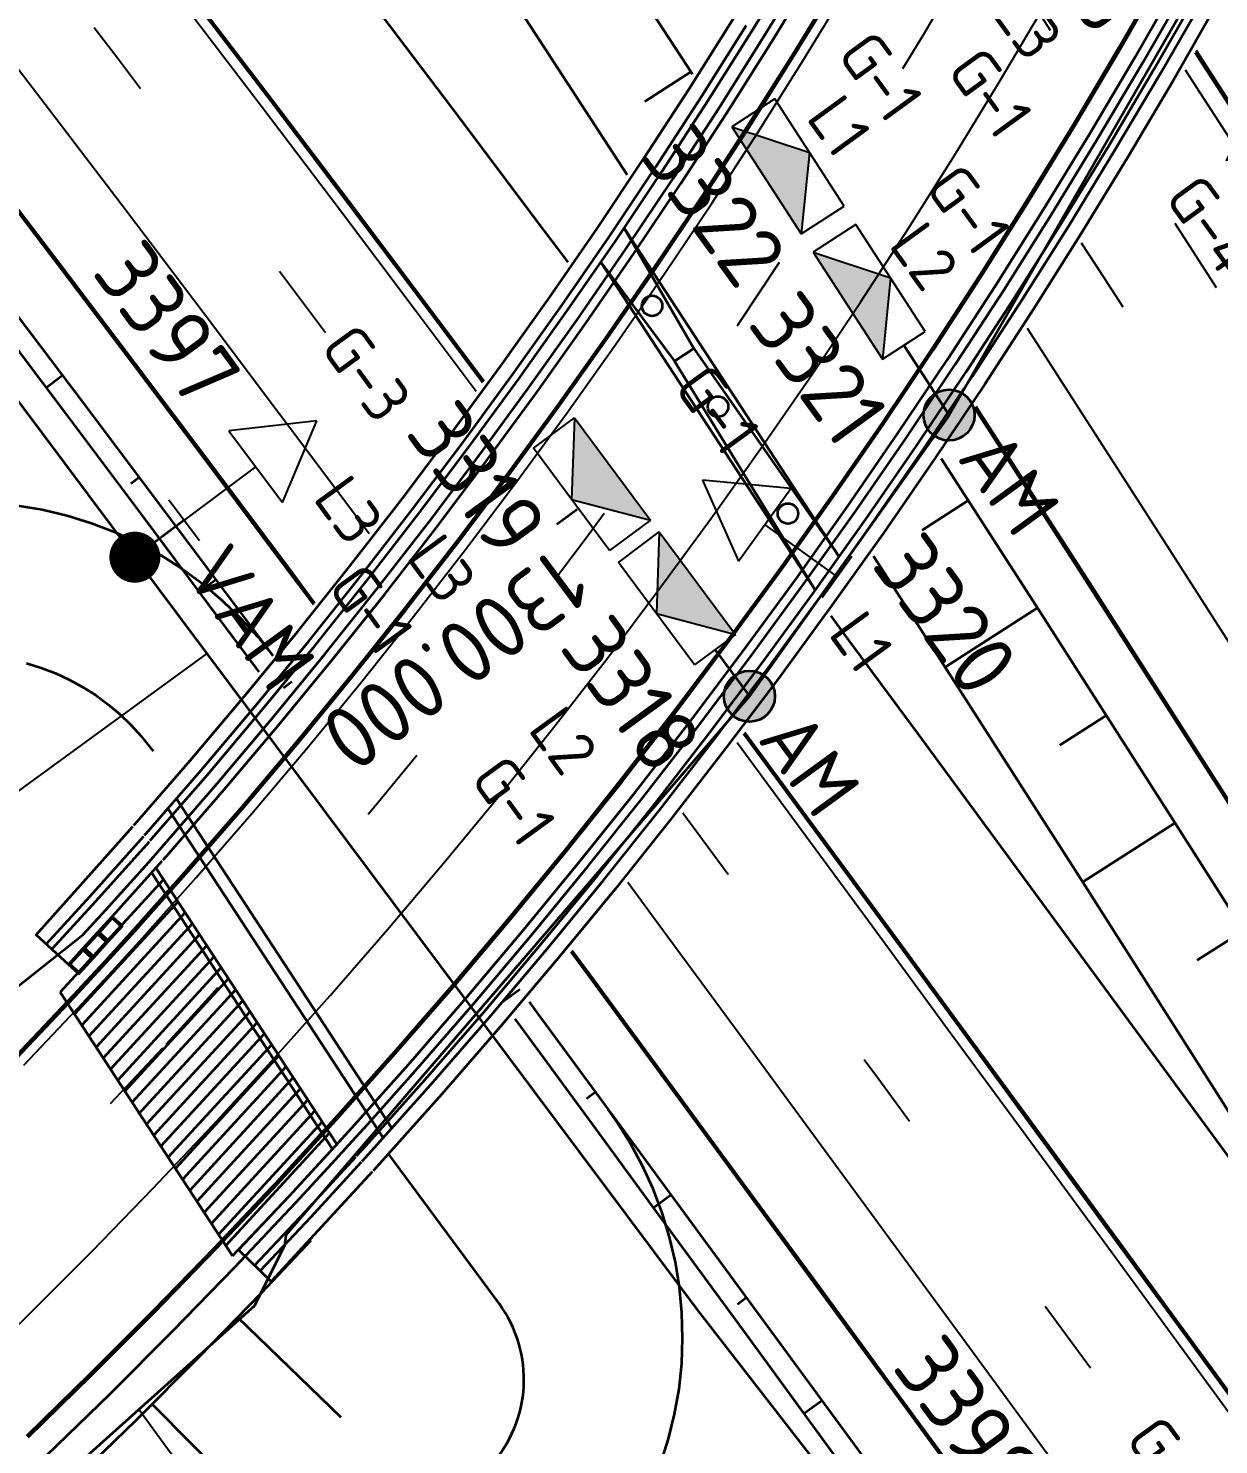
# Model space of a CAD drawing. Header units: metres. Extents: x 134219 to 139080, y 438661 to 444352.
# Drawn here: x 135590 to 135636.6, y 442785 to 442840.6 of the extents above; entities that cross this region are included whole.
import ezdxf
from ezdxf.enums import TextEntityAlignment as Align

# ---------------------------------------------------------------- set-up
doc = ezdxf.new("R2010")
doc.units = ezdxf.units.M
doc.linetypes.add('13strp', pattern=[4, 1, -3])
doc.linetypes.add('39strp', pattern=[12, 3, -9])
for name, color, linetype, lineweight in [('N-WE-KL-ET-T18', 1, 'Continuous', 18), ('N-WE-KL-ET-T25', 7, 'Continuous', 25), ('N-WE-KL-ET_LS_HULPSTUK_MOF-G', 10, 'Continuous', 35), ('N-WE-KL-ET_LS_OV_ARMATUUR-S', 7, 'Continuous', 25), ('N-WE-KL-ET_LS_OV_ARMATUUR-T18', 1, 'Continuous', 25), ('N-WE-KL-ET_LS_OV_KABEL-G', 10, 'KL-LS-OV-N', 35), ('N-WE-KL-ET_LS_OV_KABEL-T25', 7, 'Continuous', 25), ('Utd-geleiderail-nw', 8, 'glm a2ee v014$0$f2m40080', 35), ('Utd-ondergr-nw', 8, '13strp', 35)]:
    doc.layers.add(name, color=color, linetype=linetype, lineweight=lineweight)
doc.layers.add('N-WE-KL-ET_LS_OV_ARMATUUR-T25', color=2, linetype='Continuous')
doc.layers.add('Utd-weg-nw', color=8, linetype='Continuous')
doc.styles.add('alm a2ee v011$0$rtw_iso', font='NLCS-ISO.ttf')
doc.styles.add('ISO18', font='NLCS-ISO.ttf')
doc.styles.add('ISO25', font='NLCS-ISO.ttf')
doc.styles.add('NLCS-ISO', font='NLCS-ISO.ttf')
doc.linetypes.add('glm a2ee v014$0$f2m40080', pattern='A,2,-1,[160,RTW.shx,S=0.5,R=0,X=0,Y=0],-1', length=4)
doc.linetypes.add('KL-LS-OV-N', pattern='A,4,-1,[103,NLCS.SHX,S=0.75,R=0,X=0,Y=0],-1,4,-1.5,["0V",Standard,S=1,R=0,X=0,Y=-0.5],-3', length=14.5)

# ---------------------------------------------------------------- blocks, each defined once
blk = doc.blocks.new('SKL-ET_OV_ARMATUUR_HD_NATRIUM_2x250W-SO (1)')
for points in [[(-3.493, -1.757), (-6.493, 0), (-3.493, 1.757)], [(-3.493, 1.757), (-3.493, -1.757)], [(3.493, -1.757), (6.493, 0), (3.493, 1.757)], [(3.493, 1.757), (3.493, -1.757)], [(0, 1), (0, -1)], [(-3.493, 0), (0, 0)], [(3.493, 0), (0, 0)]]:
    blk.add_lwpolyline(points)
at = {"layer": 'N-WE-KL-ET_LS_OV_ARMATUUR-T18', "style": 'NLCS-ISO', "flags": 1}
for tag, p in [('TYPE_ARMATUUR', (3.075, -6.821)), ('VERMOGEN_LAMP', (3.075, -10.606)), ('SPIEGELSTAND', (3.075, -14.39)), ('HOOGTE_LICHTMAST', (3.075, -18.175)), ('UITLEGGERHOEK', (3.075, -21.959)), ('TYPE_LICHTMAST', (3.075, -25.744)), ('BOTSVRIENDELIJK', (3.075, -29.528)), ('POSITIE_LICHTMAST', (3.075, -33.313)), ('KABELAANSLUITNG', (3.075, -37.097)), ('VOEDINGSPUNT', (3.075, -48.451))]:
    blk.add_attdef(tag, p, '', height=1.8, dxfattribs=at)
at = {"layer": 'N-WE-KL-ET_LS_OV_ARMATUUR-T18', "style": 'NLCS-ISO'}
for tag, p in [('FASE-AANSLUITING_1', (3.075, -40.882)), ('FASE-AANSLUITING_2', (3.075, -44.666)), ('GROEPSNUMMER', (3.075, -52.235))]:
    blk.add_attdef(tag, p, '', height=1.8, dxfattribs=at)
at = {"layer": 'N-WE-KL-ET_LS_OV_ARMATUUR-T25', "style": 'NLCS-ISO'}
for tag, p in [('MASTNUMMER', (3.075, 7.391)), ('TYPE_SYMBOOL', (3.075, 3.606))]:
    blk.add_attdef(tag, p, '', height=2.5, dxfattribs=at)
blk = doc.blocks.new('SKL-ET_OV_ARMATUUR_SPECIAAL_1x70W-SO (1)')
blk.add_hatch(color=256).paths.add_polyline_path([(-2.5, -2), (2.5, -2), (0, 0)])
for p, q in [((-2.5, 0), (-2.5, -2)), ((2.5, 0), (-2.5, 0)), ((-2.5, -2), (0, 0)), ((0, 0), (2.5, -2)), ((2.5, -2), (2.5, 0)), ((-2.5, -2), (2.5, -2))]:
    blk.add_line(p, q)
at = {"layer": 'N-WE-KL-ET_LS_OV_ARMATUUR-T18', "style": 'NLCS-ISO', "flags": 1}
for tag, p in [('TYPE_ARMATUUR', (0, -8.681)), ('VERMOGEN_LAMP', (0, -12.465)), ('SPIEGELSTAND', (0, -16.25)), ('POSITIE_ARMATUUR', (0, -20.034)), ('KABELAANSLUITNG', (0, -23.819)), ('VOEDINGSPUNT', (0, -31.388))]:
    blk.add_attdef(tag, p, '', height=1.8, dxfattribs=at)
at = {"layer": 'N-WE-KL-ET_LS_OV_ARMATUUR-T18', "style": 'NLCS-ISO'}
for tag, p in [('FASE-AANSLUITING', (0, -27.603)), ('GROEPSNUMMER', (0, -35.172))]:
    blk.add_attdef(tag, p, '', height=1.8, dxfattribs=at)
at = {"layer": 'N-WE-KL-ET_LS_OV_ARMATUUR-T25', "style": 'NLCS-ISO'}
for tag, p, height in [('MASTNUMMER', (0, 6.36), 2.5), ('TYPE_SYMBOOL', (0, 2.575), 2.25)]:
    blk.add_attdef(tag, p, '', height=height, dxfattribs=at)
blk = doc.blocks.new('SKL-ET_HULP_MOF_AFDEKMOF_SO')
at = {"ltscale": 10}
h = blk.add_hatch(color=256, dxfattribs=at)
edge = h.paths.add_edge_path()
edge.add_arc((0, 0), 1, 0, 360)
blk.add_circle((0, 0), 1)
at = {"layer": 'N-WE-KL-ET-T18', "style": 'NLCS-ISO', "flags": 1}
for tag, p in [('OMSCHRIJVING_LEGENDA', (0, -8.431)), ('LOCATIE', (0, -12.215)), ('MASTNUMMER', (0, -16)), ('VAN', (0, -19.784)), ('NAAR', (0, -23.569)), ('AFTAKKING', (0, -27.353)), ('VOEDINGSPUNT', (0, -31.138)), ('GROEPSNUMMER', (0, -34.922)), ('POSITIE_X', (0, -38.707)), ('POSITIE_Y', (0, -42.491)), ('OVERIGE_OPMERKING(EN)_2', (0, -50.06))]:
    blk.add_attdef(tag, p, '', height=1.8, dxfattribs=at)
at = {"layer": 'N-WE-KL-ET-T18', "style": 'NLCS-ISO'}
blk.add_attdef('OVERIGE_OPMERKING(EN)_1', (0, -46.276), '', height=1.8, dxfattribs=at)
at = {"layer": 'N-WE-KL-ET-T25', "style": 'NLCS-ISO'}
blk.add_attdef('SOORT_MOF', (0, 2.715), '', height=2.25, dxfattribs=at)
blk = doc.blocks.new('SKL-ET_OV_ARMATUUR_HD_NATRIUM_1x250W-SO (3)')
for p, q in [((6.493, 0), (3.493, 1.757)), ((3.493, -1.757), (6.493, 0))]:
    blk.add_line(p, q)
for points in [[(3.493, 1.757), (3.493, -1.757)], [(0, 1), (0, -1)], [(3.493, 0), (0, 0)]]:
    blk.add_lwpolyline(points)
at = {"layer": 'N-WE-KL-ET_LS_OV_ARMATUUR-T18', "style": 'ISO18', "flags": 1}
for tag, p in [('TYPE_ARMATUUR', (3.075, -6.821)), ('VERMOGEN_LAMP', (3.075, -10.606)), ('SPIEGELSTAND', (3.075, -14.39)), ('HOOGTE_LICHTMAST', (3.075, -18.175)), ('UITLEGGERHOEK', (3.075, -21.959)), ('TYPE_LICHTMAST', (3.075, -25.744)), ('BOTSVRIENDELIJK', (3.075, -29.528)), ('POSITIE_LICHTMAST', (3.075, -33.313)), ('KABELAANSLUITNG', (3.075, -37.097)), ('VOEDINGSPUNT', (3.075, -44.666))]:
    blk.add_attdef(tag, p, '', height=1.8, dxfattribs=at)
at = {"layer": 'N-WE-KL-ET_LS_OV_ARMATUUR-T18', "style": 'ISO18'}
for tag, p in [('FASE-AANSLUITING_1', (3.075, -40.882)), ('GROEPSNUMMER', (3.075, -48.451))]:
    blk.add_attdef(tag, p, '', height=1.8, dxfattribs=at)
at = {"layer": 'N-WE-KL-ET_LS_OV_ARMATUUR-T25', "style": 'ISO25'}
for tag, p in [('MASTNUMMER', (3.075, 7.391)), ('TYPE_SYMBOOL', (3.075, 3.606))]:
    blk.add_attdef(tag, p, '', height=2.5, dxfattribs=at)
blk = doc.blocks.new('SKL-ET_HULP_MOF_VERBINDING_AFTAKMOF-SO')
at = {"const_width": 1}
blk.add_lwpolyline([(-0.5, 0, 1), (0.5, 0, 1)], format="xyb", close=True, dxfattribs=at)
blk.add_circle((0, 0), 0.5)
at = {"layer": 'N-WE-KL-ET-T18', "linetype": 'ByBlock', "style": 'NLCS-ISO', "flags": 1}
for tag, p in [('OMSCHRIJVING_LEGENDA', (0, -8.431)), ('LOCATIE', (0, -12.215)), ('MASTNUMMER', (0, -16)), ('VAN', (0, -19.784)), ('NAAR', (0, -23.569)), ('AFTAKKING', (0, -27.353)), ('VOEDINGSPUNT', (0, -31.138)), ('GROEPSNUMMER', (0, -34.922)), ('POSITIE_X', (0, -38.707)), ('POSITIE_Y', (0, -42.491)), ('OVERIGE_OPMERKING(EN)_2', (0, -50.06))]:
    blk.add_attdef(tag, p, '', height=1.8, dxfattribs=at)
at = {"layer": 'N-WE-KL-ET-T18', "linetype": 'ByBlock', "style": 'NLCS-ISO'}
blk.add_attdef('OVERIGE_OPMERKING(EN)_1', (0, -46.276), '', height=1.8, dxfattribs=at)
at = {"layer": 'N-WE-KL-ET-T25', "linetype": 'ByBlock', "style": 'NLCS-ISO'}
blk.add_attdef('SOORT_MOF', text='', height=2.25, dxfattribs=at).set_placement((0, 3), align=Align.MIDDLE)

msp = doc.modelspace()

# ---------------------------------------------------------------- linework, layer by layer
at = {"layer": 'N-WE-KL-ET_LS_OV_KABEL-G', "flags": 128}
for points in [[(135920.157, 442341.164), (135919.194, 442340.329), (135890.909, 442385.27), (135864.109, 442426.729), (135835.316, 442471.352), (135806.934, 442516.016), (135778.886, 442560.215), (135749.465, 442604.311), (135688.973, 442692.846), (135658.234, 442735.004), (135645.163, 442753.132), (135616.198, 442790.312), (135569.704, 442852.51), (135568.725, 442853.962), (135568.716, 442853.961), (135556.529, 442870.335), (135541.937, 442887.769), (135535.962, 442894.272), (135510.855, 442922.282), (135499.678, 442932.516), (135460.259, 442969.032), (135441.803, 442984.21), (135434.997, 442989.225), (135424.998, 442995.685), (135418.788, 442999.033), (135417.786, 442999.509), (135418.176, 442999.508), (135411.424, 443000.81), (135410.522, 442999.013), (135409.699, 442997.386), (135406.459, 442999.389), (135411.355, 443008.29), (135374.572, 443035.916), (135373.932, 443035.524), (135373.15, 443035.541)], [(135634.52, 442843.398), (135635.531, 442841.845), (135626.051, 442825.404), (135618.228, 442814.383), (135600.055, 442793.253), (135600, 442792.832), (135599.983, 442792.822), (135598.819, 442790.489), (135577.46, 442771.35)], [(135624.279, 442828.138), (135626.051, 442825.404)], [(135616.87, 442816.211), (135618.228, 442814.383)]]:
    msp.add_lwpolyline(points, dxfattribs=at)
at = {"layer": 'N-WE-KL-ET_LS_OV_KABEL-G', "elevation": 1.348, "flags": 128}
msp.add_lwpolyline([(135596.069, 442821.283), (135594.132, 442819.832)], dxfattribs=at)
at = {"layer": 'N-WE-KL-ET_LS_OV_KABEL-T25'}
for p, q in [((135596.952, 442816.058), (135559.487, 442788.773)), ((135607.855, 442767.799), (135594.288, 442786.428))]:
    msp.add_line(p, q, dxfattribs=at)
at = {"layer": 'Utd-geleiderail-nw', "linetype": 'Continuous', "flags": 128}
for points in [[(135585.813, 442800.07), (135592.097, 442805.033), (135592.988, 442806.004), (135594.673, 442807.883), (135595.185, 442808.462), (135597.354, 442810.958), (135599.485, 442813.481), (135601.581, 442816.034), (135603.642, 442818.615), (135605.666, 442821.225), (135607.654, 442823.862), (135609.605, 442826.527), (135611.519, 442829.219), (135613.396, 442831.937), (135615.234, 442834.68), (135617.034, 442837.449), (135618.796, 442840.243), (135620.518, 442843.061)], [(135590.661, 442784.603), (135593.159, 442787.035), (135595.623, 442789.502), (135598.052, 442792.003), (135600.447, 442794.538), (135601.853, 442796.069), (135602.798, 442797.096), (135603.26, 442797.608), (135605.131, 442799.708), (135607.416, 442802.338), (135609.666, 442805.001), (135611.879, 442807.696), (135614.054, 442810.421), (135616.192, 442813.176), (135618.29, 442815.96), (135620.35, 442818.774), (135622.371, 442821.615), (135624.352, 442824.485), (135626.293, 442827.381), (135628.193, 442830.305), (135630.053, 442833.254), (135631.871, 442836.229), (135633.648, 442839.229), (135635.383, 442842.253)]]:
    msp.add_lwpolyline(points, dxfattribs=at)
at = {"layer": 'Utd-ondergr-nw', "linetype": 'Continuous'}
for p, q in [((135621.744, 442819.845), (135613.31, 442832.735)), ((135616.04, 442828.014), (135613.31, 442832.735)), ((135620.811, 442818.532), (135612.395, 442831.394)), ((135612.395, 442831.394), (135615.287, 442827.522)), ((135616.04, 442828.014), (135615.287, 442827.522)), ((135616.04, 442828.014), (135621.744, 442819.845)), ((135615.287, 442827.522), (135620.811, 442818.532)), ((135595.759, 442810.366), (135604.209, 442797.452)), ((135595.421, 442809.976), (135603.866, 442797.068)), ((135594.959, 442807.662), (135602.051, 442796.823)), ((135595.26, 442807.202), (135591.2, 442802.783)), ((135594.787, 442807.469), (135601.876, 442796.633)), ((135595.542, 442806.77), (135591.483, 442802.352)), ((135595.825, 442806.338), (135591.765, 442801.92)), ((135596.107, 442805.907), (135592.048, 442801.489)), ((135596.39, 442805.475), (135592.33, 442801.057)), ((135596.672, 442805.043), (135592.613, 442800.625)), ((135596.955, 442804.612), (135592.895, 442800.194)), ((135591.521, 442803.874), (135591.635, 442803.77)), ((135597.237, 442804.18), (135593.177, 442799.762)), ((135597.519, 442803.749), (135593.46, 442799.33)), ((135597.802, 442803.317), (135593.742, 442798.899)), ((135591.2, 442802.783), (135597.966, 442792.443)), ((135598.084, 442802.885), (135594.025, 442798.467)), ((135598.367, 442802.454), (135594.264, 442797.989)), ((135598.649, 442802.022), (135594.589, 442797.604)), ((135598.931, 442801.59), (135594.872, 442797.172)), ((135599.214, 442801.159), (135595.154, 442796.741)), ((135599.496, 442800.727), (135595.437, 442796.309)), ((135599.779, 442800.295), (135595.719, 442795.877)), ((135600.061, 442799.864), (135596.002, 442795.446)), ((135600.344, 442799.432), (135596.284, 442795.014)), ((135600.626, 442799.001), (135596.566, 442794.582)), ((135600.908, 442798.569), (135596.849, 442794.151)), ((135601.191, 442798.137), (135597.131, 442793.719)), ((135601.473, 442797.706), (135597.414, 442793.288)), ((135601.756, 442797.274), (135597.696, 442792.856)), ((135600.18, 442794.786), (135602.295, 442797.089)), ((135603.433, 442795.74), (135599.48, 442791.438)), ((135597.966, 442792.443), (135600.18, 442794.786)), ((135599.48, 442791.438), (135598.195, 442792.686))]:
    msp.add_line(p, q, dxfattribs=at)
at = {"layer": 'Utd-ondergr-nw', "color": 7, "linetype": 'Continuous'}
msp.add_line((135611.473, 442821.707), (135610.671, 442821.11), dxfattribs=at)
at = {"layer": 'Utd-ondergr-nw', "linetype": 'Continuous', "flags": 128}
for points in [[(135548.689, 442931.302), (135554.334, 442923.127), (135559.959, 442914.939), (135565.563, 442906.737), (135571.146, 442898.521), (135576.709, 442890.291), (135582.251, 442882.047), (135587.773, 442873.789), (135593.274, 442865.517), (135598.754, 442857.232), (135604.214, 442848.933), (135609.653, 442840.62), (135613.427, 442834.82)], [(135557.875, 442925.567), (135563.506, 442917.369), (135569.116, 442909.158), (135574.706, 442900.933), (135580.275, 442892.694), (135585.823, 442884.441), (135591.351, 442876.174), (135596.858, 442867.894), (135602.344, 442859.599), (135607.809, 442851.291), (135613.254, 442842.97), (135615.991, 442838.763)], [(135582.011, 442843.151), (135585.047, 442839.226), (135588.07, 442835.288), (135591.081, 442831.337), (135594.082, 442827.375), (135597.074, 442823.402), (135600.057, 442819.42), (135601.132, 442817.978)], [(135582.066, 442843.194), (135585.102, 442839.269), (135588.125, 442835.33), (135591.137, 442831.38), (135594.138, 442827.417), (135597.13, 442823.444), (135600.113, 442819.462), (135601.177, 442818.034)], [(135594.736, 442808.733), (135594.801, 442808.806), (135596.963, 442811.293), (135599.089, 442813.811), (135601.181, 442816.358), (135603.237, 442818.933), (135605.257, 442821.538), (135607.241, 442824.169), (135609.188, 442826.828), (135611.097, 442829.514), (135612.97, 442832.226), (135614.804, 442834.964), (135616.6, 442837.727), (135618.358, 442840.515), (135620.077, 442843.327)], [(135595.235, 442807.97), (135595.462, 442808.224), (135597.631, 442810.721), (135599.766, 442813.248), (135601.865, 442815.804), (135603.929, 442818.389), (135605.956, 442821.003), (135607.947, 442823.644), (135609.901, 442826.313), (135611.818, 442829.009), (135613.697, 442831.731), (135615.539, 442834.479), (135617.342, 442837.253), (135619.106, 442840.051), (135620.831, 442842.873)], [(135599.506, 442795.142), (135599.642, 442795.288), (135601.991, 442797.844), (135604.304, 442800.433), (135606.581, 442803.053), (135608.821, 442805.705), (135611.024, 442808.388), (135613.19, 442811.101), (135615.318, 442813.844), (135617.407, 442816.616), (135619.458, 442819.417), (135621.47, 442822.247), (135623.442, 442825.103), (135625.374, 442827.987), (135627.267, 442830.898), (135629.118, 442833.834), (135630.929, 442836.796), (135632.698, 442839.783), (135634.426, 442842.794)], [(135599.549, 442795.085), (135599.693, 442795.24), (135602.043, 442797.797), (135604.356, 442800.387), (135606.634, 442803.008), (135608.875, 442805.661), (135611.079, 442808.344), (135613.245, 442811.058), (135615.373, 442813.802), (135617.463, 442816.575), (135619.515, 442819.376), (135621.527, 442822.206), (135623.5, 442825.064), (135625.433, 442827.949), (135627.326, 442830.86), (135629.178, 442833.797), (135630.989, 442836.76), (135632.758, 442839.748), (135634.486, 442842.76)], [(135592.952, 442803.99), (135593.973, 442805.109), (135596.186, 442807.586), (135598.364, 442810.093), (135600.507, 442812.63), (135602.615, 442815.197), (135604.687, 442817.792), (135606.723, 442820.417), (135608.722, 442823.069), (135610.684, 442825.749), (135612.608, 442828.455), (135614.495, 442831.188), (135616.344, 442833.948), (135618.154, 442836.732), (135619.926, 442839.542), (135621.658, 442842.375)], [(135592.995, 442803.933), (135594.025, 442805.062), (135596.238, 442807.54), (135598.417, 442810.048), (135600.561, 442812.585), (135602.669, 442815.153), (135604.742, 442817.749), (135606.778, 442820.374), (135608.778, 442823.027), (135610.741, 442825.708), (135612.666, 442828.415), (135614.553, 442831.149), (135616.402, 442833.909), (135618.213, 442836.694), (135619.985, 442839.505), (135621.718, 442842.339)], [(135598.195, 442792.686), (135600.18, 442794.786), (135602.536, 442797.35), (135604.856, 442799.947), (135607.139, 442802.575), (135609.386, 442805.235), (135611.596, 442807.925), (135613.768, 442810.646), (135615.902, 442813.398), (135617.998, 442816.178), (135620.054, 442818.987), (135622.072, 442821.825), (135624.05, 442824.69), (135625.988, 442827.582), (135627.886, 442830.502), (135629.743, 442833.446), (135631.559, 442836.417), (135633.333, 442839.413), (135635.066, 442842.433)], [(135580.052, 442841.63), (135583.082, 442837.712), (135586.1, 442833.781), (135589.107, 442829.837), (135592.103, 442825.881), (135595.09, 442821.913), (135598.07, 442817.935), (135599.523, 442815.988)], [(135596.426, 442841.679), (135599.458, 442837.702), (135602.478, 442833.715), (135605.486, 442829.719), (135607.765, 442826.676)], [(135596.481, 442841.722), (135599.514, 442837.744), (135602.533, 442833.757), (135605.542, 442829.761), (135607.808, 442826.736)], [(135602.827, 442796.367), (135603.188, 442796.76), (135605.516, 442799.365), (135607.807, 442802.002), (135610.062, 442804.672), (135612.28, 442807.372), (135614.459, 442810.102), (135616.601, 442812.863), (135618.704, 442815.653), (135620.768, 442818.473), (135622.793, 442821.32), (135624.777, 442824.195), (135626.723, 442827.098), (135628.627, 442830.027), (135630.49, 442832.982), (135632.313, 442835.963), (135634.093, 442838.97), (135635.832, 442842)], [(135603.048, 442796.164), (135603.41, 442796.558), (135605.741, 442799.167), (135608.035, 442801.807), (135610.293, 442804.48), (135612.513, 442807.183), (135614.695, 442809.917), (135616.839, 442812.681), (135618.945, 442815.474), (135621.011, 442818.297), (135623.038, 442821.148), (135625.026, 442824.026), (135626.973, 442826.932), (135628.88, 442829.865), (135630.745, 442832.824), (135632.57, 442835.809), (135634.353, 442838.819), (135636.094, 442841.853)], [(135636.59, 442841.573), (135634.845, 442838.531), (135633.058, 442835.515), (135631.229, 442832.523), (135629.36, 442829.558), (135627.449, 442826.618), (135625.497, 442823.705), (135623.505, 442820.82), (135621.474, 442817.963), (135619.402, 442815.134), (135617.292, 442812.335), (135615.143, 442809.564), (135612.956, 442806.824), (135610.731, 442804.115), (135608.468, 442801.436), (135606.169, 442798.79), (135603.833, 442796.175), (135603.468, 442795.778)], [(135579.44, 442841.155), (135582.463, 442837.235), (135585.474, 442833.302), (135588.473, 442829.356), (135591.463, 442825.397), (135594.443, 442821.427), (135597.416, 442817.447), (135598.986, 442815.334)], [(135594.087, 442809.312), (135594.149, 442809.381), (135596.302, 442811.86), (135598.421, 442814.368), (135600.505, 442816.905), (135602.553, 442819.471), (135604.566, 442822.066), (135606.542, 442824.688), (135608.482, 442827.337), (135610.385, 442830.013), (135612.25, 442832.716), (135614.078, 442835.443), (135615.868, 442838.196), (135617.619, 442840.974)], [(135603.837, 442841.029), (135606.867, 442837.029), (135609.884, 442833.022), (135611.105, 442831.392)], [(135594.512, 442808.933), (135594.576, 442809.004), (135596.735, 442811.489), (135598.859, 442814.003), (135600.948, 442816.547), (135603.001, 442819.119), (135605.019, 442821.72), (135607, 442824.348), (135608.944, 442827.004), (135610.852, 442829.686), (135612.722, 442832.395), (135614.554, 442835.129), (135616.348, 442837.889), (135618.103, 442840.673)], [(135635.701, 442839.62), (135638.365, 442835.504), (135643.77, 442827.106), (135649.154, 442818.695), (135654.517, 442810.27), (135659.859, 442801.831), (135665.18, 442793.38), (135670.48, 442784.915), (135675.725, 442776.491), (135675.759, 442776.437), (135681.033, 442767.941), (135686.308, 442759.445)], [(135635.74, 442839.688), (135638.423, 442835.542), (135643.829, 442827.144), (135649.213, 442818.732), (135654.576, 442810.307), (135659.918, 442801.869), (135665.239, 442793.417), (135670.539, 442784.952), (135675.784, 442776.528), (135675.818, 442776.474), (135681.093, 442767.978), (135686.368, 442759.482)], [(135614.124, 442837.691), (135615.926, 442838.863)], [(135590.647, 442826.477), (135591.286, 442826.959)], [(135627.066, 442825.676), (135631.298, 442819.101), (135636.662, 442810.721), (135642.005, 442802.327), (135647.328, 442793.92), (135652.629, 442785.5), (135657.909, 442777.066), (135663.135, 442768.673), (135663.168, 442768.619), (135668.443, 442760.124), (135673.718, 442751.628), (135678.993, 442743.132), (135684.268, 442734.637), (135689.543, 442726.141)], [(135627.108, 442825.74), (135631.357, 442819.139), (135636.721, 442810.758), (135642.064, 442802.364), (135647.387, 442793.957), (135652.688, 442785.537), (135657.968, 442777.103), (135663.194, 442768.71), (135663.228, 442768.656), (135668.502, 442760.161), (135673.777, 442751.665), (135679.052, 442743.169), (135684.327, 442734.674), (135689.602, 442726.178)], [(135625.742, 442823.705), (135629.463, 442817.923), (135634.825, 442809.548), (135640.165, 442801.159), (135645.484, 442792.756), (135650.782, 442784.341), (135656.06, 442775.912), (135661.282, 442767.523), (135661.316, 442767.469), (135666.591, 442758.974), (135671.866, 442750.478), (135677.141, 442741.982), (135679.269, 442738.554)], [(135593.975, 442822.723), (135594.298, 442822.965)], [(135624.996, 442820.891), (135626.804, 442822.055)], [(135589.513, 442821.862), (135590.499, 442821.696), (135591.472, 442821.465), (135592.427, 442821.169), (135593.36, 442820.811), (135594.267, 442820.391), (135595.145, 442819.911), (135595.988, 442819.374), (135596.794, 442818.783), (135597.559, 442818.139), (135598.279, 442817.445), (135598.951, 442816.705), (135599.544, 442815.96)], [(135623.092, 442819.877), (135625.845, 442815.601), (135631.2, 442807.234), (135636.535, 442798.854), (135641.848, 442790.461), (135645.239, 442785.08)], [(135596.647, 442818.477), (135597.3, 442818.964)], [(135625.894, 442815.523), (135629.513, 442817.846)], [(135621.415, 442817.529), (135621.852, 442816.938), (135624.825, 442812.908), (135627.791, 442808.876), (135630.753, 442804.842), (135633.712, 442800.808), (135637.133, 442796.14), (135639.624, 442792.742), (135645.535, 442784.676), (135651.446, 442776.61), (135657.358, 442768.544), (135663.269, 442760.478), (135667.099, 442755.252), (135669.182, 442752.407), (135675.084, 442744.316), (135679.269, 442738.554)], [(135599.962, 442814.711), (135600.292, 442814.956)], [(135630.401, 442812.471), (135632.212, 442813.63)], [(135617.992, 442812.906), (135620.396, 442809.646), (135623.359, 442805.619), (135626.319, 442801.588), (135629.277, 442797.556), (135632.697, 442792.889), (135635.188, 442789.491), (135641.099, 442781.425), (135647.01, 442773.359), (135652.921, 442765.293), (135658.832, 442757.227), (135662.662, 442752.001), (135664.743, 442749.16), (135670.637, 442741.08), (135676.512, 442732.986), (135682.366, 442724.877), (135688.2, 442716.754)], [(135618.036, 442812.964), (135620.452, 442809.688), (135623.416, 442805.66), (135626.376, 442801.63), (135629.333, 442797.598), (135632.754, 442792.931), (135635.244, 442789.532), (135641.156, 442781.466), (135647.067, 442773.4), (135652.978, 442765.334), (135658.889, 442757.268), (135662.719, 442752.042), (135664.799, 442749.201), (135670.694, 442741.121), (135676.568, 442733.027), (135682.423, 442724.918), (135688.257, 442716.794)], [(135591.524, 442803.871), (135590.262, 442805.031), (135594.053, 442809.274)], [(135631.285, 442807.1), (135634.91, 442809.414)], [(135590.655, 442804.669), (135592.383, 442806.55), (135594.478, 442808.894)], [(135590.876, 442804.466), (135592.605, 442806.348), (135594.702, 442808.694)], [(135591.524, 442803.871), (135593.258, 442805.757), (135595.201, 442807.932)], [(135635.784, 442804.037), (135637.598, 442805.191)], [(135611.222, 442804.362), (135611.926, 442803.408), (135614.883, 442799.388), (135617.838, 442795.364), (135620.792, 442791.336), (135624.212, 442786.671), (135626.703, 442783.272), (135632.614, 442775.206), (135638.525, 442767.14), (135644.436, 442759.074), (135650.347, 442751.008), (135654.177, 442745.782), (135656.252, 442742.949), (135662.131, 442734.89), (135667.99, 442726.818), (135673.829, 442718.73), (135679.647, 442710.628), (135685.445, 442702.511), (135691.223, 442694.38)], [(135611.268, 442804.418), (135611.982, 442803.449), (135614.939, 442799.43), (135617.894, 442795.406), (135620.849, 442791.378), (135624.268, 442786.712), (135626.759, 442783.313), (135632.67, 442775.248), (135638.581, 442767.182), (135644.492, 442759.116), (135650.404, 442751.05), (135654.233, 442745.824), (135656.308, 442742.99), (135662.187, 442734.932), (135668.047, 442726.859), (135673.885, 442718.771), (135679.704, 442710.669), (135685.502, 442702.552)], [(135589.445, 442800.25), (135591.726, 442802.664), (135592.952, 442803.99)], [(135589.495, 442800.201), (135591.777, 442802.616), (135592.995, 442803.933)], [(135608.542, 442802.399), (135609.22, 442802.897)], [(135609.584, 442802.404), (135609.929, 442801.937), (135612.694, 442798.179), (135612.884, 442797.92), (135615.839, 442793.897), (135618.792, 442789.87), (135622.212, 442785.205), (135624.702, 442781.806), (135630.613, 442773.74), (135636.525, 442765.674), (135642.436, 442757.608), (135648.347, 442749.542), (135652.177, 442744.316), (135654.25, 442741.485), (135660.126, 442733.431), (135665.981, 442725.363), (135671.816, 442717.281), (135677.631, 442709.184), (135683.426, 442701.072), (135689.2, 442692.946)], [(135609.024, 442801.744), (135609.25, 442801.437), (135612.199, 442797.416), (135615.147, 442793.39), (135618.095, 442789.359), (135621.508, 442784.689), (135623.994, 442781.287), (135629.894, 442773.213), (135635.794, 442765.139), (135641.694, 442757.065), (135647.594, 442748.991), (135651.417, 442743.76), (135653.486, 442740.926), (135659.349, 442732.866), (135665.192, 442724.792), (135671.015, 442716.704), (135676.817, 442708.601), (135682.599, 442700.483), (135688.361, 442692.351)], [(135611.843, 442798.619), (135612.185, 442798.87)], [(135614.758, 442784.317), (135615.058, 442785.27), (135615.294, 442786.242), (135615.465, 442787.227), (135615.57, 442788.221), (135615.608, 442789.221), (135615.58, 442790.22), (135615.485, 442791.215), (135615.324, 442792.202), (135615.097, 442793.176), (135614.807, 442794.132), (135614.453, 442795.068), (135614.037, 442795.977), (135613.562, 442796.857), (135613.03, 442797.703), (135612.694, 442798.179)], [(135598.826, 442792.072), (135600.824, 442794.187), (135602.792, 442796.329)], [(135599.041, 442791.863), (135601.043, 442793.982), (135603.013, 442796.126)], [(135589.899, 442785.396), (135592.386, 442787.818), (135594.839, 442790.274), (135597.258, 442792.765), (135599.506, 442795.142)], [(135589.947, 442785.346), (135592.435, 442787.768), (135594.889, 442790.225), (135597.309, 442792.716), (135599.549, 442795.085)], [(135614.456, 442794.335), (135615.146, 442794.84)], [(135589.119, 442781.146), (135591.665, 442783.557), (135594.178, 442786.004), (135596.656, 442788.485), (135599.099, 442791), (135601.046, 442793.056)], [(135617.756, 442790.554), (135618.104, 442790.808)], [(135602.215, 442786.112), (135598.168, 442790.034)], [(135602.747, 442778.633), (135594.807, 442786.627)], [(135620.358, 442786.263), (135621.06, 442786.776)]]:
    msp.add_lwpolyline(points, dxfattribs=at)
at = {"layer": 'Utd-ondergr-nw', "linetype": 'Continuous'}
msp.add_lwpolyline([(135589.89, 442815.673), (135590.463, 442815.496), (135591.023, 442815.281), (135591.567, 442815.029), (135592.093, 442814.742), (135592.599, 442814.42), (135593.082, 442814.065), (135593.541, 442813.678), (135593.973, 442813.262), (135594.379, 442812.814), (135594.85, 442812.223)], dxfattribs=at)
for points in [[(135593.651, 442805.381), (135593.077, 442804.754), (135592.672, 442805.125), (135593.245, 442805.752)], [(135593.581, 442805.378), (135593.074, 442804.825), (135592.742, 442805.128), (135593.248, 442805.682)], [(135593.077, 442804.754), (135592.504, 442804.127), (135592.098, 442804.498), (135592.672, 442805.125)], [(135593.007, 442804.751), (135592.501, 442804.197), (135592.169, 442804.501), (135592.675, 442805.055)], [(135592.504, 442804.127), (135591.93, 442803.5), (135591.524, 442803.871), (135592.098, 442804.498)], [(135592.433, 442804.124), (135591.927, 442803.57), (135591.595, 442803.874), (135592.101, 442804.427)]]:
    msp.add_lwpolyline(points, close=True, dxfattribs=at)
msp.add_lwpolyline([(135607.339, 442783.435), (135608.054, 442784.207, 0.360318), (135608.408, 442790.576), (135604.074, 442796.445)], format="xyb", dxfattribs=at)
for centre in [(135614.41, 442829.684), (135616.994, 442825.735), (135619.737, 442821.543)]:
    msp.add_circle(centre, 0.4, dxfattribs=at)
at = {"layer": 'Utd-weg-nw', "linetype": '39strp', "flags": 128}
for points in [[(135448.377, 443097.743), (135451.098, 443094.197), (135457.15, 443086.266), (135463.183, 443078.32), (135469.196, 443070.359), (135475.188, 443062.383), (135481.161, 443054.393), (135487.114, 443046.387), (135493.047, 443038.366), (135498.96, 443030.331), (135504.853, 443022.281), (135510.725, 443014.216), (135516.577, 443006.137), (135518.913, 443002.901), (135519.496, 443002.091), (135522.41, 442998.043), (135528.222, 442989.934), (135534.013, 442981.811), (135539.784, 442973.673), (135545.535, 442965.521), (135551.266, 442957.355), (135556.976, 442949.174), (135562.666, 442940.979), (135568.335, 442932.77), (135573.983, 442924.547), (135579.611, 442916.31), (135585.219, 442908.058), (135590.805, 442899.793), (135596.371, 442891.514), (135601.917, 442883.22), (135607.441, 442874.913), (135612.945, 442866.593), (135618.428, 442858.258), (135623.89, 442849.91), (135629.331, 442841.548), (135634.752, 442833.172), (135640.151, 442824.783), (135645.529, 442816.381), (135650.887, 442807.965), (135656.223, 442799.536), (135661.538, 442791.093), (135666.832, 442782.638), (135672.072, 442774.222), (135672.105, 442774.168), (135677.38, 442765.673), (135682.655, 442757.177), (135687.93, 442748.682), (135693.205, 442740.186), (135698.48, 442731.69), (135703.755, 442723.195), (135709.03, 442714.699), (135714.305, 442706.204), (135719.58, 442697.708), (135724.855, 442689.213), (135730.13, 442680.717), (135735.405, 442672.221), (135740.68, 442663.726), (135745.955, 442655.23), (135751.229, 442646.735), (135756.504, 442638.239), (135761.779, 442629.743), (135767.054, 442621.248), (135772.329, 442612.752), (135777.604, 442604.257), (135782.879, 442595.761), (135788.154, 442587.265), (135793.429, 442578.77), (135798.704, 442570.274), (135803.979, 442561.779), (135809.254, 442553.283), (135814.529, 442544.787), (135819.804, 442536.292), (135825.079, 442527.796), (135830.353, 442519.301), (135835.628, 442510.805), (135840.903, 442502.31), (135846.178, 442493.814), (135851.453, 442485.318), (135855.13, 442479.397)], [(135405.092, 443025.194), (135406.213, 443024.361), (135410.595, 443021.071), (135414.183, 443018.357), (135418.15, 443015.335), (135422.105, 443012.297), (135426.046, 443009.243), (135429.972, 443006.172), (135433.882, 443003.082), (135437.776, 442999.973), (135440.178, 442998.038), (135445.512, 442993.693), (135449.353, 442990.52), (135453.177, 442987.327), (135456.983, 442984.112), (135460.771, 442980.876), (135464.541, 442977.62), (135468.293, 442974.342), (135472.027, 442971.044), (135475.742, 442967.724), (135479.439, 442964.385), (135483.117, 442961.024), (135486.776, 442957.644), (135490.417, 442954.243), (135494.038, 442950.822), (135496.552, 442948.425), (135497.641, 442947.381), (135501.224, 442943.92), (135501.565, 442943.589), (135504.788, 442940.439), (135508.333, 442936.938), (135511.858, 442933.418), (135515.364, 442929.878), (135518.85, 442926.318), (135522.316, 442922.74), (135525.762, 442919.142), (135529.188, 442915.525), (135532.594, 442911.889), (135535.979, 442908.235), (135539.345, 442904.561), (135542.689, 442900.869), (135546.014, 442897.158), (135549.317, 442893.429), (135552.6, 442889.682), (135555.862, 442885.916), (135559.103, 442882.133), (135562.323, 442878.331), (135565.522, 442874.512), (135569.197, 442870.07), (135571.856, 442866.82), (135574.992, 442862.948), (135578.11, 442859.059), (135581.209, 442855.155), (135584.291, 442851.236), (135587.358, 442847.303), (135590.409, 442843.358), (135593.447, 442839.401), (135596.472, 442835.433), (135599.485, 442831.455), (135602.487, 442827.467), (135605.437, 442823.529)], [(135595.361, 442800.745), (135596.915, 442802.444), (135599.164, 442804.961), (135601.379, 442807.51), (135603.558, 442810.089), (135605.7, 442812.699), (135607.807, 442815.337), (135609.876, 442818.005), (135611.909, 442820.701), (135613.903, 442823.426), (135615.86, 442826.177), (135617.778, 442828.956), (135619.657, 442831.761), (135621.498, 442834.591), (135623.298, 442837.448), (135625.059, 442840.328), (135626.78, 442843.233), (135628.46, 442846.162), (135630.1, 442849.113), (135631.698, 442852.088), (135633.255, 442855.084), (135634.77, 442858.101), (135636.243, 442861.139), (135636.965, 442862.67), (135637.401, 442863.605), (135637.674, 442864.197), (135639.062, 442867.275), (135640.407, 442870.372), (135641.709, 442873.487), (135642.968, 442876.62), (135644.183, 442879.77), (135645.354, 442882.937), (135646.481, 442886.12), (135647.563, 442889.318), (135648.602, 442892.531), (135649.595, 442895.758), (135650.544, 442898.998), (135651.447, 442902.251), (135652.305, 442905.517), (135653.118, 442908.794), (135653.885, 442912.082), (135654.607, 442915.38), (135654.756, 442916.091)], [(135631.237, 442832.161), (135631.811, 442831.274), (135637.206, 442822.893), (135642.579, 442814.498), (135647.932, 442806.089), (135653.264, 442797.667), (135658.574, 442789.232), (135663.864, 442780.784), (135669.098, 442772.376), (135669.132, 442772.322), (135674.407, 442763.827), (135679.682, 442755.331), (135684.957, 442746.835), (135690.232, 442738.34), (135695.507, 442729.844), (135700.782, 442721.349), (135706.057, 442712.853), (135711.331, 442704.357), (135716.606, 442695.862), (135721.881, 442687.366), (135727.156, 442678.871), (135732.431, 442670.375), (135737.706, 442661.88), (135742.981, 442653.384), (135748.256, 442644.888), (135753.531, 442636.393), (135758.806, 442627.897), (135764.081, 442619.402), (135769.356, 442610.906), (135774.631, 442602.41), (135779.906, 442593.915), (135785.181, 442585.419), (135790.455, 442576.924), (135795.73, 442568.428), (135801.005, 442559.932), (135806.28, 442551.437), (135811.555, 442542.941), (135816.83, 442534.446), (135822.105, 442525.95), (135827.38, 442517.454), (135832.655, 442508.959), (135837.93, 442500.463), (135843.205, 442491.968), (135848.48, 442483.472), (135852.156, 442477.551)], [(135615.612, 442809.815), (135617.377, 442807.423), (135620.338, 442803.398), (135623.296, 442799.37), (135626.252, 442795.339), (135629.673, 442790.673), (135632.163, 442787.274), (135638.074, 442779.208), (135643.985, 442771.142), (135649.897, 442763.076), (135655.808, 442755.01), (135659.638, 442749.784), (135661.716, 442746.946), (135667.605, 442738.874), (135673.474, 442730.787), (135679.323, 442722.686), (135685.151, 442714.57), (135690.959, 442706.44), (135696.747, 442698.295), (135702.514, 442690.135), (135708.261, 442681.962), (135713.988, 442673.774), (135719.694, 442665.571), (135725.379, 442657.355), (135731.044, 442649.124), (135736.689, 442640.879), (135742.312, 442632.62), (135747.915, 442624.347), (135753.498, 442616.06), (135759.059, 442607.759), (135764.6, 442599.444), (135770.12, 442591.115), (135775.619, 442582.773), (135781.098, 442574.417), (135786.555, 442566.047), (135791.992, 442557.664), (135796.111, 442551.245), (135797.388, 442549.252), (135802.781, 442540.831), (135808.174, 442532.41), (135813.568, 442523.989), (135818.961, 442515.568), (135824.354, 442507.147), (135829.748, 442498.726), (135835.141, 442490.305), (135840.534, 442481.884), (135845.858, 442473.572)], [(135124.712, 442570.796), (135128.334, 442574.194), (135131.991, 442577.553), (135135.683, 442580.873), (135139.41, 442584.155), (135143.172, 442587.397), (135146.967, 442590.599), (135150.796, 442593.761), (135154.658, 442596.882), (135158.552, 442599.963), (135162.479, 442603.003), (135166.438, 442606.001), (135168.741, 442607.716), (135170.428, 442608.957), (135174.448, 442611.871), (135178.5, 442614.743), (135182.581, 442617.572), (135183.914, 442618.482), (135186.692, 442620.358), (135190.832, 442623.1), (135195, 442625.798), (135199.197, 442628.453), (135199.499, 442628.642), (135203.421, 442631.063), (135207.673, 442633.629), (135207.8, 442633.704), (135211.951, 442636.149), (135216.203, 442638.595), (135216.436, 442638.727), (135220.587, 442641.056), (135224.943, 442643.442), (135229.324, 442645.786), (135233.728, 442648.089), (135238.154, 442650.351), (135242.6, 442652.575), (135247.067, 442654.76), (135251.552, 442656.909), (135256.056, 442659.024), (135260.576, 442661.104), (135265.112, 442663.152), (135269.663, 442665.169), (135274.228, 442667.157), (135274.419, 442667.239), (135278.902, 442669.156), (135283.397, 442671.045), (135287.999, 442672.947), (135292.613, 442674.819), (135297.239, 442676.663), (135301.876, 442678.478), (135306.525, 442680.264), (135311.184, 442682.02), (135315.855, 442683.748), (135320.536, 442685.446), (135325.227, 442687.115), (135329.929, 442688.755), (135334.642, 442690.365), (135339.364, 442691.946), (135344.096, 442693.497), (135348.837, 442695.019), (135353.588, 442696.511), (135358.348, 442697.973), (135359.667, 442698.372), (135363.779, 442699.601), (135367.897, 442700.81), (135372.685, 442702.188), (135377.481, 442703.542), (135382.285, 442704.873), (135387.097, 442706.183), (135391.914, 442707.474), (135396.738, 442708.748), (135401.566, 442710.007), (135406.4, 442711.252), (135411.238, 442712.486), (135416.079, 442713.71), (135420.924, 442714.926), (135425.772, 442716.137), (135430.622, 442717.343), (135435.473, 442718.548), (135436.817, 442718.881), (135445.18, 442720.978), (135450.036, 442722.209), (135454.891, 442723.459), (135459.744, 442724.733), (135464.594, 442726.037), (135469.437, 442727.379), (135474.272, 442728.765), (135479.097, 442730.2), (135483.91, 442731.691), (135488.706, 442733.244), (135493.485, 442734.866), (135496.659, 442735.987), (135499.822, 442737.143), (135502.973, 442738.336), (135506.112, 442739.567), (135509.237, 442740.837), (135512.346, 442742.149), (135513.632, 442742.706), (135517.619, 442744.481), (135521.573, 442746.327), (135524.609, 442747.804), (135527.624, 442749.322), (135530.619, 442750.883), (135533.591, 442752.485), (135536.54, 442754.128), (135539.467, 442755.812), (135542.37, 442757.536), (135545.248, 442759.301), (135548.102, 442761.105), (135550.93, 442762.949), (135553.733, 442764.832), (135556.509, 442766.753), (135559.258, 442768.713), (135561.98, 442770.711), (135564.674, 442772.747), (135567.339, 442774.82), (135569.975, 442776.929), (135572.582, 442779.075), (135575.158, 442781.257), (135577.704, 442783.475), (135580.219, 442785.728), (135582.703, 442788.015), (135585.154, 442790.337), (135587.573, 442792.692), (135589.959, 442795.081), (135592.312, 442797.503), (135594.63, 442799.957), (135595.361, 442800.745)]]:
    msp.add_lwpolyline(points, dxfattribs=at)
at = {"layer": 'Utd-weg-nw', "linetype": 'Continuous', "flags": 128}
for points in [[(135593.238, 442803.606), (135594.321, 442804.794), (135596.538, 442807.275), (135598.721, 442809.787), (135600.868, 442812.329), (135602.98, 442814.901), (135605.056, 442817.502), (135607.096, 442820.131), (135609.099, 442822.789), (135611.065, 442825.474), (135612.993, 442828.186), (135614.884, 442830.924), (135616.736, 442833.689), (135618.55, 442836.479), (135620.325, 442839.294), (135622.061, 442842.133)], [(135597.481, 442797.883), (135599.508, 442800.094), (135601.79, 442802.648), (135604.037, 442805.233), (135606.247, 442807.849), (135608.421, 442810.496), (135610.557, 442813.173), (135612.657, 442815.879), (135614.718, 442818.614), (135616.741, 442821.378), (135618.726, 442824.169), (135620.672, 442826.987), (135622.579, 442829.833), (135624.445, 442832.704), (135626.272, 442835.601), (135628.058, 442838.524), (135629.804, 442841.47)], [(135587.756, 442841.313), (135590.786, 442837.366), (135593.804, 442833.406), (135596.811, 442829.436), (135599.808, 442825.456), (135602.796, 442821.467), (135603.323, 442820.76)], [(135596.108, 442841.436), (135599.139, 442837.46), (135602.158, 442833.473), (135605.166, 442829.479), (135607.519, 442826.338)], [(135635.308, 442838.939), (135637.776, 442835.125), (135643.181, 442826.728), (135648.564, 442818.318), (135653.926, 442809.895), (135659.267, 442801.458), (135664.587, 442793.008), (135669.886, 442784.544), (135675.13, 442776.121), (135675.164, 442776.067), (135680.439, 442767.572), (135685.714, 442759.076)], [(135629.116, 442828.81), (135634.176, 442820.948), (135639.545, 442812.561), (135644.893, 442804.16), (135650.219, 442795.746), (135655.525, 442787.318), (135660.81, 442778.877), (135666.04, 442770.477), (135666.074, 442770.423), (135671.348, 442761.928), (135676.623, 442753.432), (135681.898, 442744.936), (135687.173, 442736.441)], [(135617.74, 442812.574), (135620.074, 442809.409), (135623.037, 442805.382), (135625.997, 442801.352), (135628.954, 442797.32), (135632.375, 442792.653), (135634.865, 442789.254), (135640.776, 442781.188), (135646.688, 442773.122), (135652.599, 442765.056), (135658.51, 442756.99), (135662.34, 442751.764), (135664.42, 442748.924), (135670.314, 442740.845), (135676.188, 442732.752), (135682.041, 442724.643), (135687.874, 442716.521)], [(135613.454, 442807.097), (135614.679, 442805.436), (135617.638, 442801.414), (135620.595, 442797.388), (135623.55, 442793.358), (135626.97, 442788.692), (135629.461, 442785.294), (135635.372, 442777.228), (135641.283, 442769.162), (135647.194, 442761.096), (135653.106, 442753.03), (135656.936, 442747.804), (135659.012, 442744.968), (135664.896, 442736.903), (135670.76, 442728.823), (135676.604, 442720.728), (135682.428, 442712.619), (135688.231, 442704.496)], [(135589.784, 442799.924), (135592.07, 442802.343), (135593.238, 442803.606)], [(135587.578, 442787.812), (135590.032, 442790.202), (135592.453, 442792.625), (135594.839, 442795.082), (135597.191, 442797.572), (135597.481, 442797.883)]]:
    msp.add_lwpolyline(points, dxfattribs=at)

# ---------------------------------------------------------------- block references
at = {"layer": 'N-WE-KL-ET_LS_HULPSTUK_MOF-G'}
ref = msp.add_blockref('SKL-ET_HULP_MOF_AFDEKMOF_SO', (135626.051, 442825.404), dxfattribs=at)
ref.add_attrib('SOORT_MOF', 'AM', (135626.323, 442823.732), dxfattribs={"layer": 'N-WE-KL-ET_LS_OV_ARMATUUR-T25', "height": 2.25, "rotation": 306.066, "style": 'ISO25'})
ref = msp.add_blockref('SKL-ET_HULP_MOF_VERBINDING_AFTAKMOF-SO', (135594.132, 442819.832, 1.348), dxfattribs=at)
ref.add_attrib('SOORT_MOF', 'VAM', dxfattribs={"layer": 'N-WE-KL-ET_LS_OV_ARMATUUR-T25', "height": 2.25, "rotation": 306.066, "style": 'ISO25'}).set_placement((135596.912, 442819.875), align=Align.MIDDLE_LEFT)
ref = msp.add_blockref('SKL-ET_HULP_MOF_AFDEKMOF_SO', (135618.228, 442814.383), dxfattribs=at)
ref.add_attrib('SOORT_MOF', 'AM', (135618.5, 442812.711), dxfattribs={"layer": 'N-WE-KL-ET_LS_OV_ARMATUUR-T25', "height": 2.25, "rotation": 306.066, "style": 'ISO25'})
at = {"layer": 'N-WE-KL-ET_LS_OV_ARMATUUR-S'}
ref = msp.add_blockref('SKL-ET_OV_ARMATUUR_SPECIAAL_1x70W-SO (1)', (135632.319, 442844.948), dxfattribs=dict(at, xscale=-1, rotation=123.0415217223113))
ref.add_attrib('MASTNUMMER', '3323', (135627.84, 442845.534), dxfattribs={"layer": 'N-WE-KL-ET_LS_OV_ARMATUUR-T25', "height": 2.5, "rotation": 306.066, "style": 'ISO25'})
ref.add_attrib('FASE-AANSLUITING_1', 'L3', (135627.692, 442841.128), dxfattribs={"layer": 'N-WE-KL-ET_LS_OV_ARMATUUR-T18', "height": 1.8, "rotation": 306.066, "style": 'ISO18'})
ref.add_attrib('GROEPSNUMMER', 'G-1', (135625.924, 442838.906), dxfattribs={"layer": 'N-WE-KL-ET_LS_OV_ARMATUUR-T18', "height": 1.8, "rotation": 306.066, "style": 'ISO18'})
ref = msp.add_blockref('SKL-ET_OV_ARMATUUR_HD_NATRIUM_2x250W-SO (1)', (135642.386, 442838.904, 1.757), dxfattribs=dict(at, rotation=32.90964301075553))
ref.add_attrib('MASTNUMMER', '3218', (135649.49, 442839.62, 1.757), dxfattribs={"layer": 'N-WE-KL-ET_LS_OV_ARMATUUR-T25', "height": 2.5, "rotation": 306.066, "style": 'ISO25'})
ref.add_attrib('FASE-AANSLUITING_1', 'L3', (135646.715, 442837.824, 1.757), dxfattribs={"layer": 'N-WE-KL-ET_LS_OV_ARMATUUR-T18', "height": 1.8, "rotation": 306.066, "style": 'ISO18'})
ref.add_attrib('FASE-AANSLUITING_2', 'L1', (135640.063, 442833.519, 1.757), dxfattribs={"layer": 'N-WE-KL-ET_LS_OV_ARMATUUR-T18', "height": 1.8, "rotation": 306.066, "style": 'ISO18'})
ref.add_attrib('GROEPSNUMMER', 'G-4', (135634.465, 442833.916, 1.757), dxfattribs={"layer": 'N-WE-KL-ET_LS_OV_ARMATUUR-T18', "height": 1.8, "rotation": 306.066, "style": 'ISO18'})
ref = msp.add_blockref('SKL-ET_OV_ARMATUUR_SPECIAAL_1x70W-SO (1)', (135620.575, 442835.695), dxfattribs=dict(at, rotation=302.9398900347769))
ref.add_attrib('MASTNUMMER', '3322', (135613.889, 442835.554), dxfattribs={"layer": 'N-WE-KL-ET_LS_OV_ARMATUUR-T25', "height": 2.5, "rotation": 306.066, "style": 'ISO25'})
ref.add_attrib('FASE-AANSLUITING_1', 'L1', (135620.405, 442837.056), dxfattribs={"layer": 'N-WE-KL-ET_LS_OV_ARMATUUR-T18', "height": 1.8, "rotation": 306.066, "style": 'ISO18'})
ref.add_attrib('GROEPSNUMMER', 'G-1', (135621.623, 442839.545), dxfattribs={"layer": 'N-WE-KL-ET_LS_OV_ARMATUUR-T18', "height": 1.8, "rotation": 306.066, "style": 'ISO18'})
ref = msp.add_blockref('SKL-ET_OV_ARMATUUR_SPECIAAL_1x70W-SO (1)', (135623.759, 442830.78), dxfattribs=dict(at, rotation=302.9398900340931))
ref.add_attrib('MASTNUMMER', '3321', (135618.106, 442828.982), dxfattribs={"layer": 'N-WE-KL-ET_LS_OV_ARMATUUR-T25', "height": 2.5, "rotation": 306.066, "style": 'ISO25'})
ref.add_attrib('FASE-AANSLUITING_1', 'L2', (135623.646, 442832.074), dxfattribs={"layer": 'N-WE-KL-ET_LS_OV_ARMATUUR-T18', "height": 1.8, "rotation": 306.066, "style": 'ISO18'})
ref.add_attrib('GROEPSNUMMER', 'G-1', (135625.066, 442834.336), dxfattribs={"layer": 'N-WE-KL-ET_LS_OV_ARMATUUR-T18', "height": 1.8, "rotation": 306.066, "style": 'ISO18'})
ref = msp.add_blockref('SKL-ET_OV_ARMATUUR_HD_NATRIUM_1x250W-SO (3)', (135596.069, 442821.283, 1.348), dxfattribs=dict(at, rotation=36.83294512371104))
ref.add_attrib('MASTNUMMER', '3397', (135592.404, 442830.995, 1.348), dxfattribs={"layer": 'N-WE-KL-ET_LS_OV_ARMATUUR-T25', "height": 2.5, "rotation": 306.066, "style": 'ISO25'})
ref.add_attrib('FASE-AANSLUITING_1', 'L3', (135601.073, 442822.144, 1.348), dxfattribs={"layer": 'N-WE-KL-ET_LS_OV_ARMATUUR-T18', "height": 1.8, "rotation": 306.066, "style": 'ISO18'})
ref.add_attrib('GROEPSNUMMER', 'G-3', (135601.358, 442828.055, 1.348), dxfattribs={"layer": 'N-WE-KL-ET_LS_OV_ARMATUUR-T18', "height": 1.8, "rotation": 306.066, "style": 'ISO18'})
ref = msp.add_blockref('SKL-ET_OV_ARMATUUR_HD_NATRIUM_1x250W-SO (3)', (135621.663, 442819.066), dxfattribs=dict(at, rotation=144.3049331108447))
ref.add_attrib('MASTNUMMER', '3320', (135622.961, 442819.524), dxfattribs={"layer": 'N-WE-KL-ET_LS_OV_ARMATUUR-T25', "height": 2.5, "rotation": 306.066, "style": 'ISO25'})
ref.add_attrib('FASE-AANSLUITING_1', 'L1', (135621.276, 442816.828), dxfattribs={"layer": 'N-WE-KL-ET_LS_OV_ARMATUUR-T18', "height": 1.8, "rotation": 306.066, "style": 'ISO18'})
ref.add_attrib('GROEPSNUMMER', 'G-1', (135615.228, 442826.492, -2.91), dxfattribs={"layer": 'N-WE-KL-ET_LS_OV_ARMATUUR-T18', "height": 1.8, "rotation": 306.066, "style": 'ISO18'})
ref = msp.add_blockref('SKL-ET_OV_ARMATUUR_SPECIAAL_1x70W-SO (1)', (135611.251, 442822.1), dxfattribs=dict(at, xscale=-1, rotation=126.6014423588413))
ref.add_attrib('MASTNUMMER', '3319', (135604.69, 442824.708), dxfattribs={"layer": 'N-WE-KL-ET_LS_OV_ARMATUUR-T25', "height": 2.5, "rotation": 306.066, "style": 'ISO25'})
ref.add_attrib('FASE-AANSLUITING_1', 'L3', (135604.724, 442819.844), dxfattribs={"layer": 'N-WE-KL-ET_LS_OV_ARMATUUR-T18', "height": 1.8, "rotation": 306.066, "style": 'ISO18'})
ref.add_attrib('GROEPSNUMMER', 'G-1', (135601.65, 442818.662), dxfattribs={"layer": 'N-WE-KL-ET_LS_OV_ARMATUUR-T18', "height": 1.8, "rotation": 306.066, "style": 'ISO18'})
ref = msp.add_blockref('SKL-ET_OV_ARMATUUR_SPECIAAL_1x70W-SO (1)', (135614.577, 442817.622), dxfattribs=dict(at, xscale=-1, rotation=126.6014423588413))
ref.add_attrib('MASTNUMMER', '3318', (135610.726, 442816.296), dxfattribs={"layer": 'N-WE-KL-ET_LS_OV_ARMATUUR-T25', "height": 2.5, "rotation": 306.066, "style": 'ISO25'})
ref.add_attrib('FASE-AANSLUITING_1', 'L2', (135609.499, 442813.089), dxfattribs={"layer": 'N-WE-KL-ET_LS_OV_ARMATUUR-T18', "height": 1.8, "rotation": 306.066, "style": 'ISO18'})
ref.add_attrib('GROEPSNUMMER', 'G-1', (135607.241, 442811.155), dxfattribs={"layer": 'N-WE-KL-ET_LS_OV_ARMATUUR-T18', "height": 1.8, "rotation": 306.066, "style": 'ISO18'})
ref = msp.add_blockref('SKL-ET_OV_ARMATUUR_HD_NATRIUM_1x250W-SO (3)', (135627.629, 442778.492, 1.253), dxfattribs=dict(at, rotation=36.83294512371104))
ref.add_attrib('MASTNUMMER', '3398', (135623.774, 442788.079, 1.253), dxfattribs={"layer": 'N-WE-KL-ET_LS_OV_ARMATUUR-T25', "height": 2.5, "rotation": 306.066, "style": 'ISO25'})
ref.add_attrib('FASE-AANSLUITING_1', 'L1', (135631.793, 442778.024, 1.253), dxfattribs={"layer": 'N-WE-KL-ET_LS_OV_ARMATUUR-T18', "height": 1.8, "rotation": 306.066, "style": 'ISO18'})
ref.add_attrib('GROEPSNUMMER', 'G-3', (135632.918, 442785.264, 1.253), dxfattribs={"layer": 'N-WE-KL-ET_LS_OV_ARMATUUR-T18', "height": 1.8, "rotation": 306.066, "style": 'ISO18'})

# ---------------------------------------------------------------- texts
at = {"layer": 'Utd-ondergr-nw', "color": 7, "style": 'alm a2ee v011$0$rtw_iso'}
msp.add_text('1300.000', height=2.5, rotation=216.6435, dxfattribs=at).set_placement((135610.642, 442820.31))

doc.saveas('drawing.dxf')
